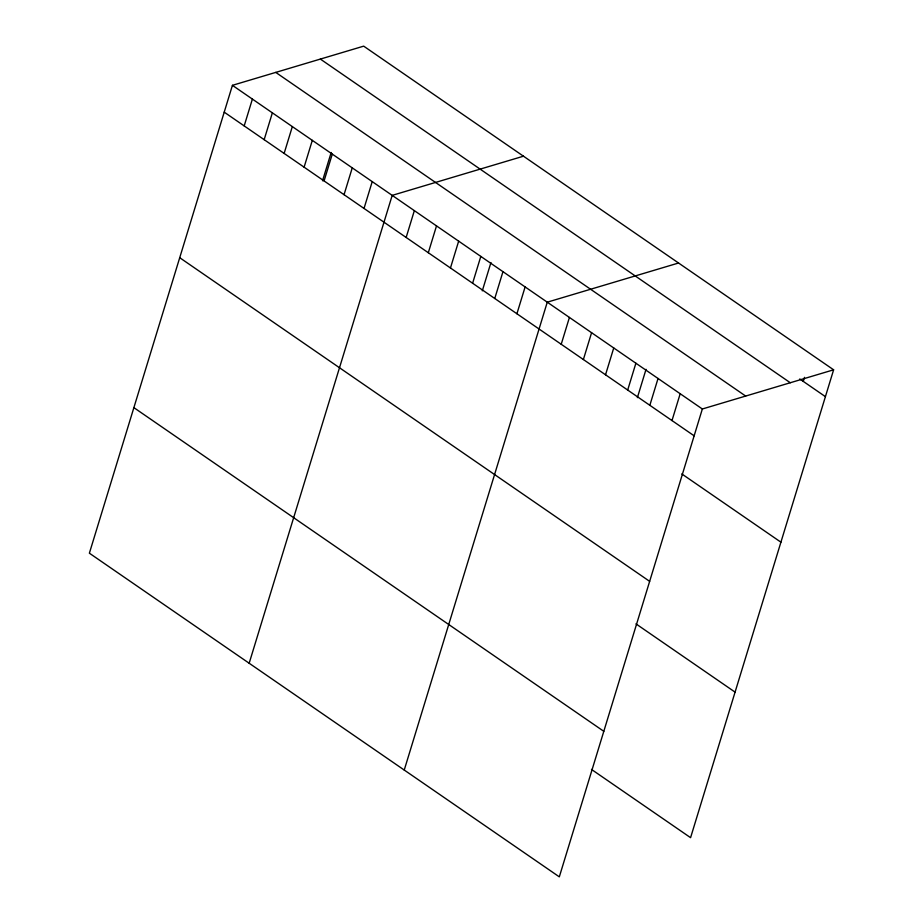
<?xml version="1.0" encoding="UTF-8"?>
<svg xmlns="http://www.w3.org/2000/svg" width="923" height="923" viewBox="0 0 923 923"><rect width="100%" height="100%" fill="white"/><g stroke="black" fill="none" stroke-linecap="round" stroke-linejoin="round"><path stroke-width="1.38" d="M833.619 369.811L363.685 46.15L232.423 85.331L89.381 553.189L559.315 876.85L702.345 408.993L833.619 369.811L690.577 837.669L591.47 769.413M244.191 125.909L252.394 99.084M264.163 139.673L272.366 112.837M284.134 153.426L292.337 126.589M304.105 167.178L312.309 140.354M322.531 180.781L331.184 152.491M324.077 180.931L332.28 154.106M344.048 194.695L352.251 167.859M364.02 208.448L372.223 181.612M249.164 663.233L392.194 195.376L523.468 156.195M406.155 237.465L414.346 210.629M428.307 252.717L436.51 225.893M450.459 267.982L458.662 241.145M472.611 283.234L480.814 256.409M482.302 290.837L490.955 262.536M494.763 298.498L502.966 271.662M516.915 313.751L525.118 286.926M404.239 770.036L547.27 302.179L678.543 263.009M561.219 344.267L569.422 317.443M583.382 359.532L591.585 332.695M605.534 374.784L613.737 347.959M627.686 390.048L635.889 363.212M637.378 397.64L646.031 369.338M649.838 405.301L658.041 378.476M671.99 420.565L680.193 393.729M803.264 381.384L804.487 377.357M799.756 378.972L825.416 396.648M320.373 59.084L790.296 382.745M275.746 72.398L745.669 396.059M232.423 85.331L702.345 408.993M224.22 112.156L694.142 435.818M681.809 473.926L780.916 542.182M179.72 257.702L649.654 581.363M635.959 623.867L735.077 692.135M133.881 407.643L603.804 731.316"/></g></svg>
